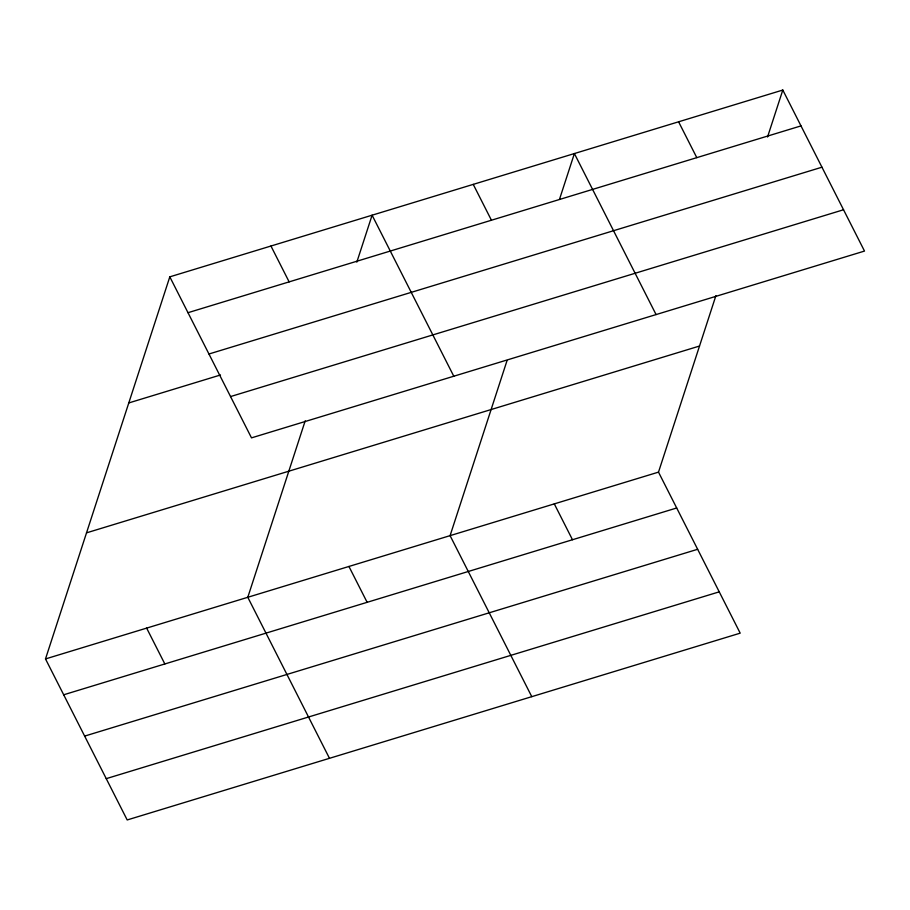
<?xml version="1.0" encoding="UTF-8"?>
<svg xmlns="http://www.w3.org/2000/svg" width="910" height="910" viewBox="0 0 910 910"><rect width="100%" height="100%" fill="white"/><g stroke="black" fill="none" stroke-linecap="round" stroke-linejoin="round"><path stroke-width="1.36" d="M715.908 295.67L658.499 472.131L740.194 633.155L127.195 819.956L45.5 658.931L169.806 276.845L782.805 90.044L864.5 251.069L251.501 437.869L169.806 276.845M305.203 420.829L247.793 597.29L329.477 758.314M356.822 262.148L372.099 215.204L453.794 376.228M507.063 360.508L450.086 535.649L531.77 696.662M559.548 199.165L574.392 153.551L656.076 314.576M767.539 136.989L782.805 90.044M187.995 312.699L800.993 125.898M208.947 354.001L821.957 167.201M128.788 402.937L220.493 374.988M230.548 396.567L843.547 209.755M86.518 532.851L699.517 346.039M45.5 658.931L658.499 472.131M63.689 694.785L676.687 507.985M84.641 736.099L697.64 549.287M106.231 778.653L719.241 591.841M678.598 121.803L696.787 157.646M473.245 184.377L491.434 220.231M554.292 503.89L572.481 539.732M270.952 246.03L289.141 281.873M348.939 566.464L367.128 602.318M146.646 628.116L164.835 663.959"/></g></svg>
